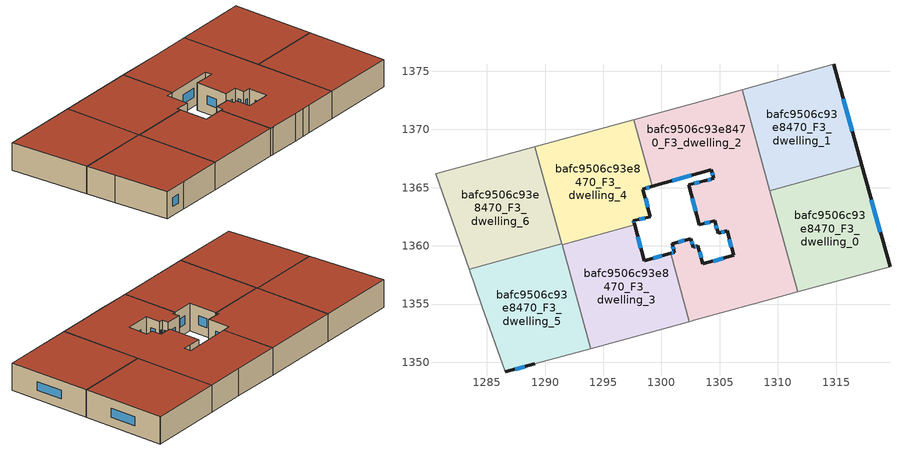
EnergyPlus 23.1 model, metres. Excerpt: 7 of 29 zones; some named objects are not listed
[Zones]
bafc9506c93e8470_F3_dwelling_0
 floor to bafc9506c93e8470_F2_dwelling_0 (EU_floor_Construction): 1317.23,1366.91 1319.64,1358.2 1311.72,1356.04 1309.32,1364.73 z9
 wall outside (EU_wall_Construction): 1319.64,1358.2 1317.23,1366.91 z9:12
 wall to bafc9506c93e8470_F3_dwelling_1 (EU_wall_Construction): 1317.23,1366.91 1309.32,1364.73 z9:12
 wall adiabatic (EU_wall_Construction): 1311.72,1356.04 1319.64,1358.2 z9:12
 wall to bafc9506c93e8470_F3_dwelling_2 (EU_wall_Construction): 1309.32,1364.73 1311.72,1356.04 z9:12
 window (EU_Window_Construction): 1318.82,1361.16 1318.05,1363.94 z10.02:10.98
 roof outside (EU_roof_Construction): 1319.64,1358.2 1317.23,1366.91 1309.32,1364.73 1311.72,1356.04 z12
bafc9506c93e8470_F3_dwelling_1
 floor to bafc9506c93e8470_F2_dwelling_1 (EU_floor_Construction): 1314.82,1375.59 1317.23,1366.91 1309.32,1364.73 1306.92,1373.42 1314.77,1375.62 z9
 wall outside (EU_wall_Construction): 1317.23,1366.91 1314.82,1375.59 z9:12
 wall adiabatic (EU_wall_Construction): 1314.82,1375.59 1314.77,1375.62 1306.92,1373.42 z9:12
 wall to bafc9506c93e8470_F3_dwelling_2 (EU_wall_Construction): 1306.92,1373.42 1309.32,1364.73 z9:12
 window (EU_Window_Construction): 1316.41,1369.86 1315.64,1372.64 z10.02:10.98
 roof outside (EU_roof_Construction): 1317.23,1366.91 1314.82,1375.59 1314.77,1375.62 1306.92,1373.42 1309.32,1364.73 z12
bafc9506c93e8470_F3_dwelling_2
 floor to bafc9506c93e8470_F2_dwelling_2 (EU_floor_Construction): 1306.92,1373.42 1311.72,1356.04 1308.16,1355.07 1307.32,1354.83 1306.09,1354.5 1302.78,1353.59 1302.7,1353.57 1302.4,1353.49 1300.78,1359.36 1301.11,1359.45 1300.91,1360.18 1302.52,1360.62 1302.72,1359.9 1303.13,1360.01 1303.56,1358.45 1306.2,1359.17 1305.65,1361.29 1304.86,1361.09 1304.59,1362.15 1303.26,1361.81 1302.36,1365.25 1303.7,1365.59 1304.49,1365.79 1304.29,1366.56 1299.2,1365.11 1297.61,1370.85 1302.82,1372.27 z9
 wall outside (EU_wall_Construction): 1299.2,1365.11 1304.29,1366.56 1304.49,1365.79 1303.7,1365.59 1302.36,1365.25 1303.26,1361.81 1304.59,1362.15 1304.86,1361.09 1305.65,1361.29 1306.2,1359.17 1303.56,1358.45 1303.13,1360.01 1302.72,1359.9 1302.52,1360.62 1300.91,1360.18 1301.11,1359.45 1300.78,1359.36 z9:12
 wall adiabatic (EU_wall_Construction): 1302.4,1353.49 1302.7,1353.57 1302.78,1353.59 1306.09,1354.5 1307.32,1354.83 1308.16,1355.07 1311.72,1356.04 / 1306.92,1373.42 1302.82,1372.27 1297.61,1370.85 z9:12
 wall to bafc9506c93e8470_F3_dwelling_3 (EU_wall_Construction): 1300.78,1359.36 1302.4,1353.49 z9:12
 wall to bafc9506c93e8470_F3_dwelling_4 (EU_wall_Construction): 1297.61,1370.85 1299.2,1365.11 z9:12
 window (EU_Window_Construction): 1301,1359.42 1300.89,1359.39 / 1300.98,1359.93 1301.04,1359.7 / 1301.97,1360.47 1301.46,1360.33 / 1302.65,1360.14 1302.59,1360.37 / 1302.99,1359.97 1302.86,1359.94 / 1303.41,1358.98 1303.27,1359.48 / 1305.3,1358.92 1304.46,1358.69 / 1305.84,1360.57 1306.01,1359.89 / 1305.13,1361.16 1305.38,1361.22 / 1304.68,1361.79 1304.77,1361.45 / 1303.71,1361.92 1304.13,1362.03 / 1302.67,1364.08 1302.95,1362.98 / 1303.25,1365.47 1302.82,1365.36 / 1304.22,1365.72 1303.97,1365.66 / 1304.35,1366.3 1304.42,1366.05 / 1300.93,1365.6 1302.55,1366.06 z10.02:10.98
 roof outside (EU_roof_Construction): 1311.72,1356.04 1306.92,1373.42 1302.82,1372.27 1297.61,1370.85 1299.2,1365.11 1304.29,1366.56 1304.49,1365.79 1303.7,1365.59 1302.36,1365.25 1303.26,1361.81 1304.59,1362.15 1304.86,1361.09 1305.65,1361.29 1306.2,1359.17 1303.56,1358.45 1303.13,1360.01 1302.72,1359.9 1302.52,1360.62 1300.91,1360.18 1301.11,1359.45 1300.78,1359.36 1302.4,1353.49 1302.7,1353.57 1302.78,1353.59 1306.09,1354.5 1307.32,1354.83 1308.16,1355.07 z12
bafc9506c93e8470_F3_dwelling_3
 floor to bafc9506c93e8470_F2_dwelling_3 (EU_floor_Construction): 1300.78,1359.36 1302.4,1353.49 1293.92,1351.16 1291.46,1360.09 1297.69,1361.81 1298.52,1358.74 z9
 wall outside (EU_wall_Construction): 1300.78,1359.36 1298.52,1358.74 1297.69,1361.81 z9:12
 wall adiabatic (EU_wall_Construction): 1293.92,1351.16 1302.4,1353.49 z9:12
 wall to bafc9506c93e8470_F3_dwelling_4 (EU_wall_Construction): 1297.69,1361.81 1291.46,1360.09 z9:12
 wall to bafc9506c93e8470_F3_dwelling_5 (EU_wall_Construction): 1291.46,1360.09 1293.92,1351.16 z9:12
 window (EU_Window_Construction): 1298.23,1359.78 1297.97,1360.77 / 1300.01,1359.15 1299.29,1358.95 z10.02:10.98
 roof outside (EU_roof_Construction): 1302.4,1353.49 1300.78,1359.36 1298.52,1358.74 1297.69,1361.81 1291.46,1360.09 1293.92,1351.16 z12
bafc9506c93e8470_F3_dwelling_4
 floor to bafc9506c93e8470_F2_dwelling_4 (EU_floor_Construction): 1297.61,1370.85 1299.2,1365.11 1298.41,1364.88 1299.06,1362.49 1297.59,1362.15 1297.65,1361.94 1297.69,1361.81 1291.46,1360.09 1289.13,1368.53 z9
 wall outside (EU_wall_Construction): 1297.69,1361.81 1297.65,1361.94 1297.59,1362.15 1299.06,1362.49 1298.41,1364.88 1299.2,1365.11 z9:12
 wall adiabatic (EU_wall_Construction): 1297.61,1370.85 1289.13,1368.53 z9:12
 wall to bafc9506c93e8470_F3_dwelling_6 (EU_wall_Construction): 1289.13,1368.53 1291.44,1360.17 z9:12
 wall to bafc9506c93e8470_F3_dwelling_5 (EU_wall_Construction): 1291.44,1360.17 1291.46,1360.09 z9:12
 window (EU_Window_Construction): 1298.09,1362.27 1298.56,1362.38 / 1297.63,1362.01 1297.61,1362.08 / 1298.68,1364.96 1298.93,1365.03 / 1298.84,1363.31 1298.63,1364.07 z10.02:10.98
 roof outside (EU_roof_Construction): 1297.69,1361.81 1297.65,1361.94 1297.59,1362.15 1299.06,1362.49 1298.41,1364.88 1299.2,1365.11 1297.61,1370.85 1289.13,1368.53 1291.46,1360.09 z12
bafc9506c93e8470_F3_dwelling_5
 floor to bafc9506c93e8470_F2_dwelling_5 (EU_floor_Construction): 1291.44,1360.17 1293.92,1351.16 1289.12,1349.85 1286.58,1349.16 1284.57,1354.87 1283.49,1357.97 z9
 wall outside (EU_wall_Construction): 1286.58,1349.16 1289.12,1349.85 z9:12
 wall adiabatic (EU_wall_Construction): 1289.12,1349.85 1293.92,1351.16 / 1283.49,1357.97 1284.57,1354.87 1286.58,1349.16 z9:12
 wall to bafc9506c93e8470_F3_dwelling_6 (EU_wall_Construction): 1291.44,1360.17 1283.49,1357.97 z9:12
 window (EU_Window_Construction): 1287.44,1349.39 1288.25,1349.61 z10.02:10.98
 roof outside (EU_roof_Construction): 1293.92,1351.16 1291.44,1360.17 1283.49,1357.97 1284.57,1354.87 1286.58,1349.16 1289.12,1349.85 z12
bafc9506c93e8470_F3_dwelling_6
 floor to bafc9506c93e8470_F2_dwelling_6 (EU_floor_Construction): 1289.13,1368.53 1291.44,1360.17 1283.49,1357.97 1280.62,1366.2 z9
 wall adiabatic (EU_wall_Construction): 1289.13,1368.53 1280.62,1366.2 1283.49,1357.97 z9:12
 roof outside (EU_roof_Construction): 1291.44,1360.17 1289.13,1368.53 1280.62,1366.2 1283.49,1357.97 z12
[Building]
EU S2 Campaign: North Axis=0; Terrain=City; Solar Distribution=FullExterior
[Site:Location]
Vienna: Latitude=48; Longitude=16.5; Time Zone=1; Elevation=183
[SizingPeriod:WeatherFileDays]
AnnualSizingPeriod: Begin Month=1; Begin Day of Month=1; End Month=12; End Day of Month=31; Day of Week for Start Day=Monday; Use Weather File Daylight Saving Period=No; Use Weather File Rain and Snow Indicators=No
[MATERIAL]
EU_InternalMass_Material: Roughness=MediumRough; Thickness=0.1; Conductivity=1; Density=1800; Specific Heat=900; Thermal Absorptance=0.9; Solar Absorptance=0.7; Visible Absorptance=0.7
[MATERIAL:NOMASS] Roughness=MediumRough; Thermal Absorptance=0.9; Solar Absorptance=0.7; Visible Absorptance=0.7
Name | Thermal Resistance
EU_wall_NoMass | 0.942466
EU_roof_NoMass | 0.551687
EU_floor_NoMass | 0.66527
[WINDOWMATERIAL:SIMPLEGLAZINGSYSTEM]
EU_Window_SimpleGlazing: UFactor=2.03367; Solar Heat Gain Coefficient=0.65; Visible Transmittance=0.65
[CONSTRUCTION]
EU_wall_Construction: EU_wall_NoMass
EU_roof_Construction: EU_roof_NoMass
EU_floor_Construction: EU_floor_NoMass
EU_Window_Construction: EU_Window_SimpleGlazing
EU_InternalMass_Construction: EU_InternalMass_Material
[ZONE] Type=1; Multiplier=1; Ceiling Height=autocalculate; Floor Area=autocalculate; Part of Total Floor Area=Yes
Name | Volume
bafc9506c93e8470_F3_dwelling_0 | 222.147
bafc9506c93e8470_F3_dwelling_1; bafc9506c93e8470_F3_dwelling_5 | 222.135
bafc9506c93e8470_F3_dwelling_2 | 444.338
bafc9506c93e8470_F3_dwelling_3 | 222.177
bafc9506c93e8470_F3_dwelling_4; bafc9506c93e8470_F3_dwelling_6 | 222.157
[INTERNALMASS] Construction=EU_InternalMass_Construction
Name | Zone or ZoneList | Surface Area
bafc9506c93e8470_F3_dwelling_0_EU_InternalMass | bafc9506c93e8470_F3_dwelling_0 | 74.049
bafc9506c93e8470_F3_dwelling_1_EU_InternalMass | bafc9506c93e8470_F3_dwelling_1 | 74.0449
bafc9506c93e8470_F3_dwelling_2_EU_InternalMass | bafc9506c93e8470_F3_dwelling_2 | 148.112
bafc9506c93e8470_F3_dwelling_3_EU_InternalMass | bafc9506c93e8470_F3_dwelling_3 | 74.0591
bafc9506c93e8470_F3_dwelling_4_EU_InternalMass | bafc9506c93e8470_F3_dwelling_4 | 74.0523
bafc9506c93e8470_F3_dwelling_5_EU_InternalMass | bafc9506c93e8470_F3_dwelling_5 | 74.0453
bafc9506c93e8470_F3_dwelling_6_EU_InternalMass | bafc9506c93e8470_F3_dwelling_6 | 74.0522
[OTHEREQUIPMENT] Fuel Type=Electricity; Design Level Calculation Method=Watts/Area; Power per Zone Floor Area=1; Fraction Latent=0; Fraction Radiant=0; Fraction Lost=0; Carbon Dioxide Generation Rate=0; EndUse Subcategory=EU_Step8_InternalGains
Name | Zone or ZoneList or Space or SpaceList | Schedule
EU_Step8_InternalGain_bafc9506c93e8470_F3_dwelling_0_f000 | bafc9506c93e8470_F3_dwelling_0 | EU_Step8_GainSchedule_bafc9506c93e8470_F3_dwelling_0_f000
EU_Step8_InternalGain_bafc9506c93e8470_F3_dwelling_1_f000 | bafc9506c93e8470_F3_dwelling_1 | EU_Step8_GainSchedule_bafc9506c93e8470_F3_dwelling_1_f000
EU_Step8_InternalGain_bafc9506c93e8470_F3_dwelling_2_f000 | bafc9506c93e8470_F3_dwelling_2 | EU_Step8_GainSchedule_bafc9506c93e8470_F3_dwelling_2_f000
EU_Step8_InternalGain_bafc9506c93e8470_F3_dwelling_3_f000 | bafc9506c93e8470_F3_dwelling_3 | EU_Step8_GainSchedule_bafc9506c93e8470_F3_dwelling_3_f000
EU_Step8_InternalGain_bafc9506c93e8470_F3_dwelling_4_f000 | bafc9506c93e8470_F3_dwelling_4 | EU_Step8_GainSchedule_bafc9506c93e8470_F3_dwelling_4_f000
EU_Step8_InternalGain_bafc9506c93e8470_F3_dwelling_5_f000 | bafc9506c93e8470_F3_dwelling_5 | EU_Step8_GainSchedule_bafc9506c93e8470_F3_dwelling_5_f000
EU_Step8_InternalGain_bafc9506c93e8470_F3_dwelling_6_f000 | bafc9506c93e8470_F3_dwelling_6 | EU_Step8_GainSchedule_bafc9506c93e8470_F3_dwelling_6_f000
[ZONEVENTILATION:DESIGNFLOWRATE] Schedule=EU_AlwaysOn; Design Flow Rate Calculation Method=AirChanges/Hour; Air Changes per Hour=0.530523; Ventilation Type=Natural; Fan Pressure Rise=0; Fan Total Efficiency=1; Constant Term Coefficient=1; Temperature Term Coefficient=0; Velocity Term Coefficient=0; Velocity Squared Term Coefficient=0; Minimum Indoor Temperature=-100; Maximum Indoor Temperature=100; Delta Temperature=-100; Minimum Outdoor Temperature=-100; Maximum Outdoor Temperature=100; Maximum Wind Speed=40
Name | Zone or ZoneList or Space or SpaceList
EU_ConstantAir_bafc9506c93e8470_F3_dwelling_0 | bafc9506c93e8470_F3_dwelling_0
EU_ConstantAir_bafc9506c93e8470_F3_dwelling_1 | bafc9506c93e8470_F3_dwelling_1
EU_ConstantAir_bafc9506c93e8470_F3_dwelling_2 | bafc9506c93e8470_F3_dwelling_2
EU_ConstantAir_bafc9506c93e8470_F3_dwelling_3 | bafc9506c93e8470_F3_dwelling_3
EU_ConstantAir_bafc9506c93e8470_F3_dwelling_4 | bafc9506c93e8470_F3_dwelling_4
EU_ConstantAir_bafc9506c93e8470_F3_dwelling_5 | bafc9506c93e8470_F3_dwelling_5
EU_ConstantAir_bafc9506c93e8470_F3_dwelling_6 | bafc9506c93e8470_F3_dwelling_6
[HVACTEMPLATE:ZONE:IDEALLOADSAIRSYSTEM] System Availability Schedule=EU_AlwaysOn; Maximum Heating Supply Air Temperature=50; Minimum Cooling Supply Air Temperature=13; Maximum Heating Supply Air Humidity Ratio=0.0156; Minimum Cooling Supply Air Humidity Ratio=0.0077; Heating Limit=NoLimit; Cooling Limit=NoLimit; Heating Availability Schedule=EU_AlwaysOn; Cooling Availability Schedule=EU_CoolingOff; Dehumidification Control Type=ConstantSensibleHeatRatio; Cooling Sensible Heat Ratio=0.7; Dehumidification Setpoint=60; Humidification Control Type=None; Humidification Setpoint=30; Outdoor Air Method=None; Outdoor Air Flow Rate per Person=0.00944; Outdoor Air Flow Rate per Zone Floor Area=0; Outdoor Air Flow Rate per Zone=0; Demand Controlled Ventilation Type=None; Outdoor Air Economizer Type=NoEconomizer; Heat Recovery Type=None; Sensible Heat Recovery Effectiveness=0.7; Latent Heat Recovery Effectiveness=0.65
Name | Template Thermostat
bafc9506c93e8470_F3_dwelling_0 | EU_HeatOnly_bafc9506c93e8470_F3_dwelling_0
bafc9506c93e8470_F3_dwelling_1 | EU_HeatOnly_bafc9506c93e8470_F3_dwelling_1
bafc9506c93e8470_F3_dwelling_2 | EU_HeatOnly_bafc9506c93e8470_F3_dwelling_2
bafc9506c93e8470_F3_dwelling_3 | EU_HeatOnly_bafc9506c93e8470_F3_dwelling_3
bafc9506c93e8470_F3_dwelling_4 | EU_HeatOnly_bafc9506c93e8470_F3_dwelling_4
bafc9506c93e8470_F3_dwelling_5 | EU_HeatOnly_bafc9506c93e8470_F3_dwelling_5
bafc9506c93e8470_F3_dwelling_6 | EU_HeatOnly_bafc9506c93e8470_F3_dwelling_6
[SIZING:ZONE] Zone Cooling Design Supply Air Temperature Input Method=SupplyAirTemperature; Zone Cooling Design Supply Air Temperature=13; Zone Heating Design Supply Air Temperature Input Method=SupplyAirTemperature; Zone Heating Design Supply Air Temperature=50; Zone Cooling Design Supply Air Humidity Ratio=0.008; Zone Heating Design Supply Air Humidity Ratio=0.008; Cooling Design Air Flow Method=DesignDay; Cooling Design Air Flow Rate=0; Cooling Minimum Air Flow per Zone Floor Area=0.000762; Cooling Minimum Air Flow=0; Cooling Minimum Air Flow Fraction=0.2; Heating Design Air Flow Method=DesignDay; Heating Design Air Flow Rate=0; Heating Maximum Air Flow per Zone Floor Area=0.002032; Heating Maximum Air Flow=0.141576; Heating Maximum Air Flow Fraction=0.3; Account for Dedicated Outdoor Air System=No; Dedicated Outdoor Air System Control Strategy=NeutralSupplyAir; Dedicated Outdoor Air Low Setpoint Temperature for Design=autosize; Dedicated Outdoor Air High Setpoint Temperature for Design=autosize; Zone Load Sizing Method=Sensible Load Only No Latent Load; Zone Latent Cooling Design Supply Air Humidity Ratio Input Method=HumidityRatioDifference; Zone Cooling Design Supply Air Humidity Ratio Difference=0.005; Zone Latent Heating Design Supply Air Humidity Ratio Input Method=HumidityRatioDifference; Zone Humidification Design Supply Air Humidity Ratio Difference=0.005
bafc9506c93e8470_F3_dwelling_0; bafc9506c93e8470_F3_dwelling_1; bafc9506c93e8470_F3_dwelling_2; bafc9506c93e8470_F3_dwelling_3; bafc9506c93e8470_F3_dwelling_4; bafc9506c93e8470_F3_dwelling_5; bafc9506c93e8470_F3_dwelling_6
[SCHEDULE:CONSTANT]
Name | Hourly Value
EU_AlwaysOn | 1
EU_CoolingOff | 0
[SCHEDULE:FILE] Column Number=1; Rows to Skip at Top=0; Number of Hours of Data=8760; Column Separator=Comma; Interpolate to Timestep=No; Minutes per Item=60; Adjust Schedule for Daylight Savings=Yes
Name | File
EU_Step8_GainSchedule_bafc9506c93e8470_F3_dwelling_0_f000 | ../../schedules/bafc9506c93e8470/bafc9506c93e8470_F3_dwelling_0_f000_gain.csv
EU_Step8_GainSchedule_bafc9506c93e8470_F3_dwelling_1_f000 | ../../schedules/bafc9506c93e8470/bafc9506c93e8470_F3_dwelling_1_f000_gain.csv
EU_Step8_GainSchedule_bafc9506c93e8470_F3_dwelling_2_f000 | ../../schedules/bafc9506c93e8470/bafc9506c93e8470_F3_dwelling_2_f000_gain.csv
EU_Step8_GainSchedule_bafc9506c93e8470_F3_dwelling_3_f000 | ../../schedules/bafc9506c93e8470/bafc9506c93e8470_F3_dwelling_3_f000_gain.csv
EU_Step8_GainSchedule_bafc9506c93e8470_F3_dwelling_4_f000 | ../../schedules/bafc9506c93e8470/bafc9506c93e8470_F3_dwelling_4_f000_gain.csv
EU_Step8_GainSchedule_bafc9506c93e8470_F3_dwelling_5_f000 | ../../schedules/bafc9506c93e8470/bafc9506c93e8470_F3_dwelling_5_f000_gain.csv
EU_Step8_GainSchedule_bafc9506c93e8470_F3_dwelling_6_f000 | ../../schedules/bafc9506c93e8470/bafc9506c93e8470_F3_dwelling_6_f000_gain.csv
